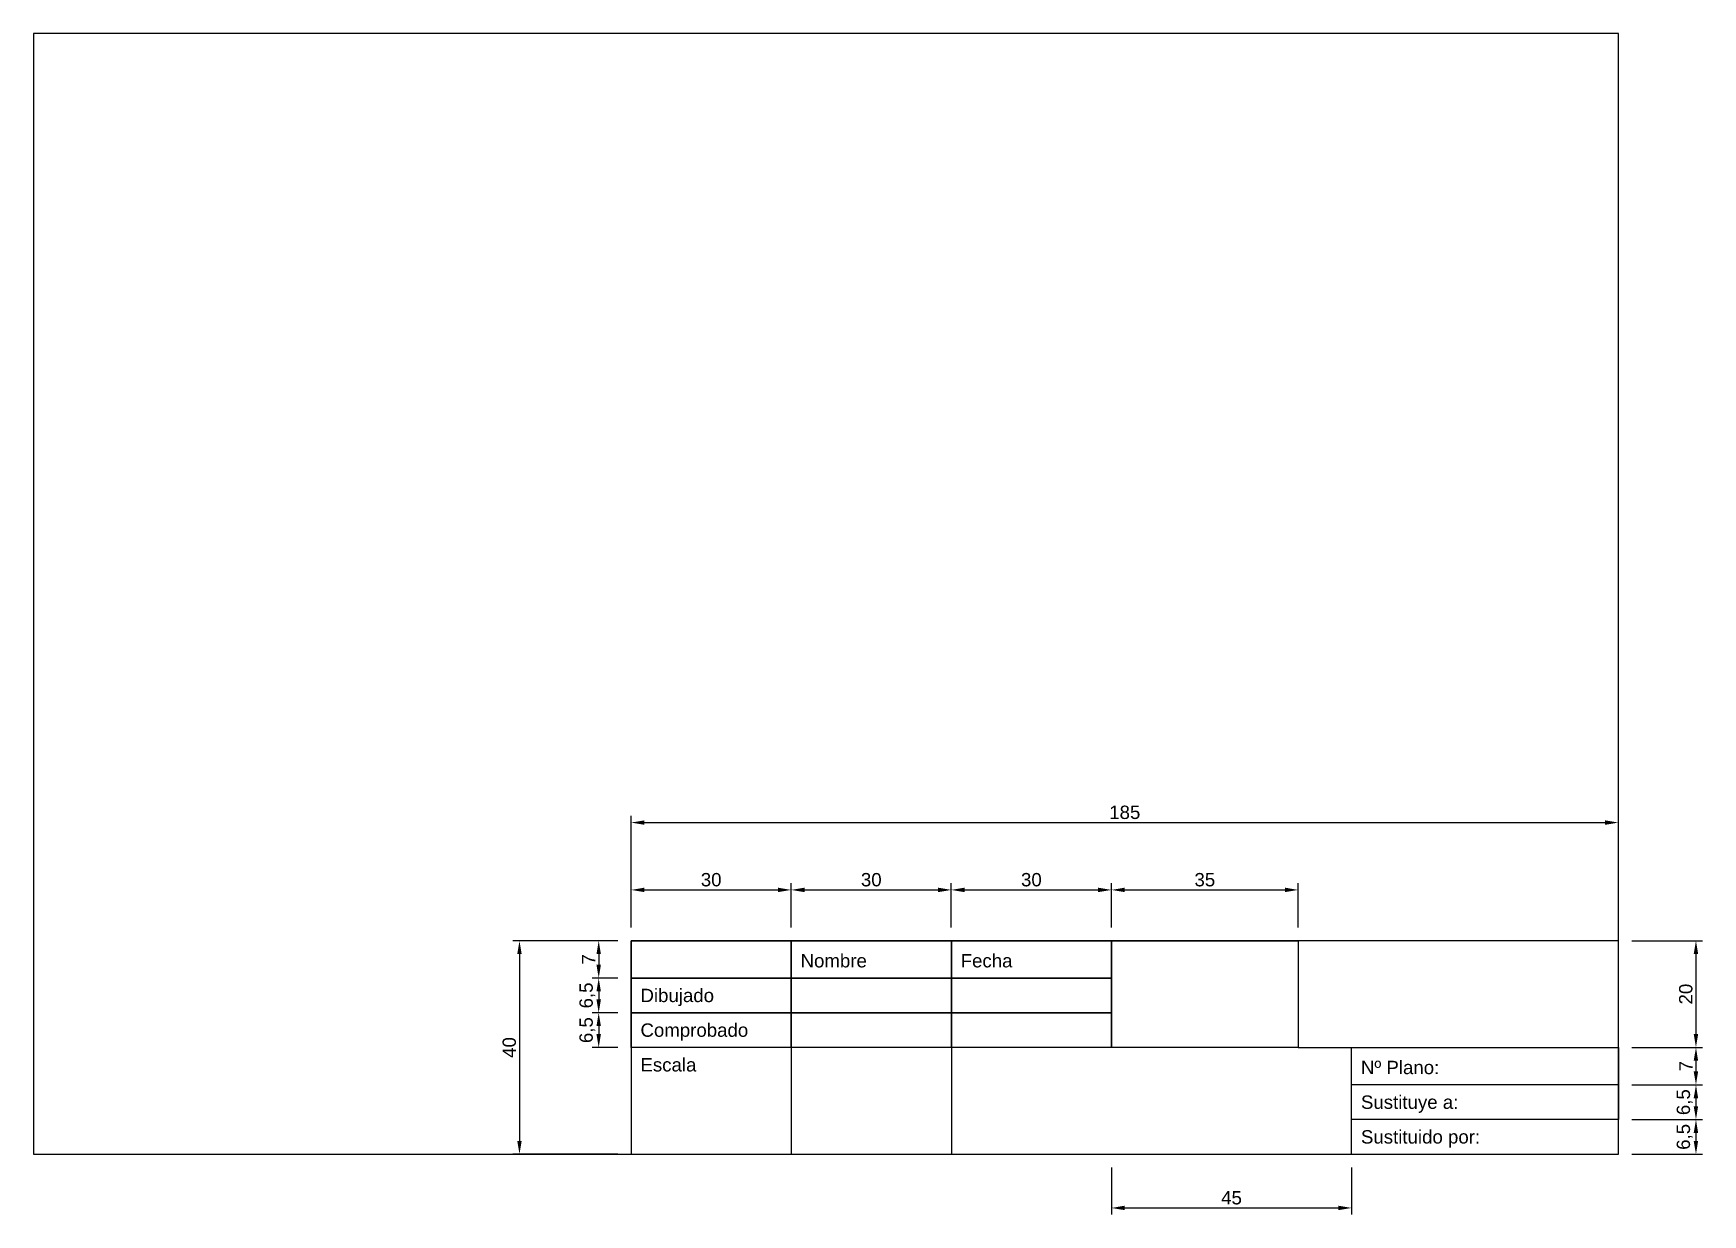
# Model space of a CAD drawing. Header units: millimetres. Extents: x -111 to 201, y -11 to 210.
import ezdxf

# ---------------------------------------------------------------- set-up
doc = ezdxf.new("R2010")
doc.units = ezdxf.units.MM
doc.layers.add('cotas', color=210, linetype='Continuous')
doc.styles.get("Standard").update_dxf_attribs({"font": 'arial.ttf'})
doc.dimstyles.new('ISO-25', dxfattribs={"dimtxt": 2.5, "dimasz": 2.5, "dimexe": 1.25, "dimexo": 2.5, "dimtad": 1, "dimtxsty": 'Standard', "dimcen": 2.5, "dimadec": 0, "dimazin": 0, "dimtfac": 1, "dimtmove": 0, "dimatfit": 3, "dimfxl": 1, "dimarcsym": 0})

# ---------------------------------------------------------------- blocks, each defined once
blk = doc.blocks.new('*D4')
at = {"layer": 'cotas', "color": 0, "lineweight": -2, "transparency": 16777216}
for p, q in [((0.5, 42.85), (0.5, 51.12)), ((30.5, 42.85), (30.5, 51.12)), ((3, 49.87), (28, 49.87))]:
    blk.add_line(p, q, dxfattribs=at)
at = {"layer": 'cotas', "color": 0, "transparency": 16777216}
for points in [[(3, 50.29), (3, 49.45), (0.5, 49.87)], [(28, 50.29), (28, 49.45), (30.5, 49.87)]]:
    blk.add_solid(points, dxfattribs=at)
at = {"layer": 'Defpoints', "color": 0, "transparency": 16777216}
for p in [(30.5, 49.87), (0.5, 40.35), (30.5, 40.35)]:
    blk.add_point(p, dxfattribs=at)
at = {"layer": 'cotas', "color": 0, "transparency": 16777216, "insert": (15.5, 51.77), "char_height": 2.5, "attachment_point": 5}
blk.add_mtext('30', dxfattribs=at)
blk = doc.blocks.new('*D5')
at = {"layer": 'cotas', "color": 0, "lineweight": -2, "transparency": 16777216}
for p, q in [((30.5, 42.85), (30.5, 51.12)), ((60.5, 42.85), (60.5, 51.12)), ((33, 49.87), (58, 49.87))]:
    blk.add_line(p, q, dxfattribs=at)
at = {"layer": 'cotas', "color": 0, "transparency": 16777216}
for points in [[(33, 50.29), (33, 49.45), (30.5, 49.87)], [(58, 50.29), (58, 49.45), (60.5, 49.87)]]:
    blk.add_solid(points, dxfattribs=at)
at = {"layer": 'Defpoints', "color": 0, "transparency": 16777216}
for p in [(60.5, 49.87), (30.5, 40.35), (60.5, 40.35)]:
    blk.add_point(p, dxfattribs=at)
at = {"layer": 'cotas', "color": 0, "transparency": 16777216, "insert": (45.5, 51.77), "char_height": 2.5, "attachment_point": 5}
blk.add_mtext('30', dxfattribs=at)
blk = doc.blocks.new('*D6')
at = {"layer": 'cotas', "color": 0, "lineweight": -2, "transparency": 16777216}
for p, q in [((60.5, 42.85), (60.5, 51.12)), ((90.5, 42.85), (90.5, 51.12)), ((63, 49.87), (88, 49.87))]:
    blk.add_line(p, q, dxfattribs=at)
at = {"layer": 'cotas', "color": 0, "transparency": 16777216}
for points in [[(63, 50.29), (63, 49.45), (60.5, 49.87)], [(88, 50.29), (88, 49.45), (90.5, 49.87)]]:
    blk.add_solid(points, dxfattribs=at)
at = {"layer": 'Defpoints', "color": 0, "transparency": 16777216}
for p in [(90.5, 49.87), (60.5, 40.35), (90.5, 40.35)]:
    blk.add_point(p, dxfattribs=at)
at = {"layer": 'cotas', "color": 0, "transparency": 16777216, "insert": (75.5, 51.77), "char_height": 2.5, "attachment_point": 5}
blk.add_mtext('30', dxfattribs=at)
blk = doc.blocks.new('*D7')
at = {"layer": 'cotas', "color": 0, "lineweight": -2, "transparency": 16777216}
for p, q in [((90.5, 42.85), (90.5, 51.12)), ((125.5, 42.85), (125.5, 51.12)), ((93, 49.87), (123, 49.87))]:
    blk.add_line(p, q, dxfattribs=at)
at = {"layer": 'cotas', "color": 0, "transparency": 16777216}
for points in [[(93, 50.29), (93, 49.45), (90.5, 49.87)], [(123, 50.29), (123, 49.45), (125.5, 49.87)]]:
    blk.add_solid(points, dxfattribs=at)
at = {"layer": 'Defpoints', "color": 0, "transparency": 16777216}
for p in [(125.5, 49.87), (90.5, 40.35), (125.5, 40.35)]:
    blk.add_point(p, dxfattribs=at)
at = {"layer": 'cotas', "color": 0, "transparency": 16777216, "insert": (108, 51.77), "char_height": 2.5, "attachment_point": 5}
blk.add_mtext('35', dxfattribs=at)
blk = doc.blocks.new('*D8')
at = {"layer": 'cotas', "color": 0, "lineweight": -2, "transparency": 16777216}
for p, q in [((0.5, 42.85), (0.5, 63.74)), ((185.5, 42.85), (185.5, 63.74)), ((3, 62.49), (183, 62.49))]:
    blk.add_line(p, q, dxfattribs=at)
at = {"layer": 'cotas', "color": 0, "transparency": 16777216}
for points in [[(3, 62.9), (3, 62.07), (0.5, 62.49)], [(183, 62.9), (183, 62.07), (185.5, 62.49)]]:
    blk.add_solid(points, dxfattribs=at)
at = {"layer": 'Defpoints', "color": 0, "transparency": 16777216}
for p in [(185.5, 62.49), (0.5, 40.35), (185.5, 40.35)]:
    blk.add_point(p, dxfattribs=at)
at = {"layer": 'cotas', "color": 0, "transparency": 16777216, "insert": (93, 64.39), "char_height": 2.5, "attachment_point": 5}
blk.add_mtext('185', dxfattribs=at)
blk = doc.blocks.new('*D9')
at = {"layer": 'cotas', "color": 0, "lineweight": -2, "transparency": 16777216}
for p, q in [((188, 40.35), (201.27, 40.35)), ((200.02, 37.85), (200.02, 22.85)), ((188, 20.35), (201.27, 20.35))]:
    blk.add_line(p, q, dxfattribs=at)
at = {"layer": 'cotas', "color": 0, "transparency": 16777216}
for points in [[(199.6, 37.85), (200.43, 37.85), (200.02, 40.35)], [(199.6, 22.85), (200.43, 22.85), (200.02, 20.35)]]:
    blk.add_solid(points, dxfattribs=at)
at = {"layer": 'Defpoints', "color": 0, "transparency": 16777216}
for p in [(185.5, 40.35), (185.5, 20.35), (200.02, 20.35)]:
    blk.add_point(p, dxfattribs=at)
at = {"layer": 'cotas', "color": 0, "transparency": 16777216, "insert": (198.12, 30.35), "char_height": 2.5, "attachment_point": 5, "rotation": 90}
blk.add_mtext('20', dxfattribs=at)
blk = doc.blocks.new('*D10')
at = {"layer": 'cotas', "color": 0, "lineweight": -2, "transparency": 16777216}
for p, q in [((188, 20.35), (201.27, 20.35)), ((200.02, 17.85), (200.02, 15.85)), ((188, 13.35), (201.27, 13.35))]:
    blk.add_line(p, q, dxfattribs=at)
at = {"layer": 'cotas', "color": 0, "transparency": 16777216}
for points in [[(199.6, 17.85), (200.43, 17.85), (200.02, 20.35)], [(199.6, 15.85), (200.43, 15.85), (200.02, 13.35)]]:
    blk.add_solid(points, dxfattribs=at)
at = {"layer": 'Defpoints', "color": 0, "transparency": 16777216}
for p in [(185.5, 20.35), (185.5, 13.35), (200.02, 13.35)]:
    blk.add_point(p, dxfattribs=at)
at = {"layer": 'cotas', "color": 0, "transparency": 16777216, "insert": (198.14, 16.85), "char_height": 2.5, "attachment_point": 5, "rotation": 90}
blk.add_mtext('7', dxfattribs=at)
blk = doc.blocks.new('*D11')
at = {"layer": 'cotas', "color": 0, "lineweight": -2, "transparency": 16777216}
for p, q in [((188, 13.35), (201.27, 13.35)), ((200.02, 10.85), (200.02, 9.35)), ((188, 6.85), (201.27, 6.85))]:
    blk.add_line(p, q, dxfattribs=at)
at = {"layer": 'cotas', "color": 0, "transparency": 16777216}
for points in [[(199.6, 10.85), (200.43, 10.85), (200.02, 13.35)], [(199.6, 9.35), (200.43, 9.35), (200.02, 6.85)]]:
    blk.add_solid(points, dxfattribs=at)
at = {"layer": 'Defpoints', "color": 0, "transparency": 16777216}
for p in [(185.5, 13.35), (185.5, 6.85), (200.02, 6.85)]:
    blk.add_point(p, dxfattribs=at)
at = {"layer": 'cotas', "color": 0, "transparency": 16777216, "insert": (197.89, 10.1), "char_height": 2.5, "attachment_point": 5, "rotation": 90}
blk.add_mtext('6,5', dxfattribs=at)
blk = doc.blocks.new('*D12')
at = {"layer": 'cotas', "color": 0, "lineweight": -2, "transparency": 16777216}
for p, q in [((188, 6.85), (201.27, 6.85)), ((200.02, 4.35), (200.02, 2.85)), ((188, 0.35), (201.27, 0.35))]:
    blk.add_line(p, q, dxfattribs=at)
at = {"layer": 'cotas', "color": 0, "transparency": 16777216}
for points in [[(199.6, 4.35), (200.43, 4.35), (200.02, 6.85)], [(199.6, 2.85), (200.43, 2.85), (200.02, 0.35)]]:
    blk.add_solid(points, dxfattribs=at)
at = {"layer": 'Defpoints', "color": 0, "transparency": 16777216}
for p in [(185.5, 6.85), (185.5, 0.35), (200.02, 0.35)]:
    blk.add_point(p, dxfattribs=at)
at = {"layer": 'cotas', "color": 0, "transparency": 16777216, "insert": (197.89, 3.6), "char_height": 2.5, "attachment_point": 5, "rotation": 90}
blk.add_mtext('6,5', dxfattribs=at)
blk = doc.blocks.new('*D13')
at = {"layer": 'cotas', "color": 0, "lineweight": -2, "transparency": 16777216}
for p, q in [((-2, 40.35), (-6.82, 40.35)), ((-5.57, 37.85), (-5.57, 35.85)), ((-2, 33.35), (-6.82, 33.35))]:
    blk.add_line(p, q, dxfattribs=at)
at = {"layer": 'cotas', "color": 0, "transparency": 16777216}
for points in [[(-5.99, 37.85), (-5.16, 37.85), (-5.57, 40.35)], [(-5.99, 35.85), (-5.16, 35.85), (-5.57, 33.35)]]:
    blk.add_solid(points, dxfattribs=at)
at = {"layer": 'Defpoints', "color": 0, "transparency": 16777216}
for p in [(0.5, 40.35), (-5.57, 33.35), (0.5, 33.35)]:
    blk.add_point(p, dxfattribs=at)
at = {"layer": 'cotas', "color": 0, "transparency": 16777216, "insert": (-7.45, 36.85), "char_height": 2.5, "attachment_point": 5, "rotation": 90}
blk.add_mtext('7', dxfattribs=at)
blk = doc.blocks.new('*D14')
at = {"layer": 'cotas', "color": 0, "lineweight": -2, "transparency": 16777216}
for p, q in [((-2, 33.35), (-6.82, 33.35)), ((-5.57, 30.85), (-5.57, 29.35)), ((-2, 26.85), (-6.82, 26.85))]:
    blk.add_line(p, q, dxfattribs=at)
at = {"layer": 'cotas', "color": 0, "transparency": 16777216}
for points in [[(-5.99, 30.85), (-5.16, 30.85), (-5.57, 33.35)], [(-5.99, 29.35), (-5.16, 29.35), (-5.57, 26.85)]]:
    blk.add_solid(points, dxfattribs=at)
at = {"layer": 'Defpoints', "color": 0, "transparency": 16777216}
for p in [(0.5, 33.35), (-5.57, 26.85), (0.5, 26.85)]:
    blk.add_point(p, dxfattribs=at)
at = {"layer": 'cotas', "color": 0, "transparency": 16777216, "insert": (-7.7, 30.1), "char_height": 2.5, "attachment_point": 5, "rotation": 90}
blk.add_mtext('6,5', dxfattribs=at)
blk = doc.blocks.new('*D15')
at = {"layer": 'cotas', "color": 0, "lineweight": -2, "transparency": 16777216}
for p, q in [((-2, 26.85), (-6.82, 26.85)), ((-5.57, 24.35), (-5.57, 22.85)), ((-2, 20.35), (-6.82, 20.35))]:
    blk.add_line(p, q, dxfattribs=at)
at = {"layer": 'cotas', "color": 0, "transparency": 16777216}
for points in [[(-5.99, 24.35), (-5.16, 24.35), (-5.57, 26.85)], [(-5.99, 22.85), (-5.16, 22.85), (-5.57, 20.35)]]:
    blk.add_solid(points, dxfattribs=at)
at = {"layer": 'Defpoints', "color": 0, "transparency": 16777216}
for p in [(0.5, 26.85), (-5.57, 20.35), (0.5, 20.35)]:
    blk.add_point(p, dxfattribs=at)
at = {"layer": 'cotas', "color": 0, "transparency": 16777216, "insert": (-7.7, 23.6), "char_height": 2.5, "attachment_point": 5, "rotation": 90}
blk.add_mtext('6,5', dxfattribs=at)
blk = doc.blocks.new('*D16')
at = {"layer": 'cotas', "color": 0, "lineweight": -2, "transparency": 16777216}
for p, q in [((-2, 40.35), (-21.67, 40.35)), ((-20.42, 37.85), (-20.42, 2.85)), ((-2, 0.35), (-21.67, 0.35))]:
    blk.add_line(p, q, dxfattribs=at)
at = {"layer": 'cotas', "color": 0, "transparency": 16777216}
for points in [[(-20.83, 37.85), (-20, 37.85), (-20.42, 40.35)], [(-20.83, 2.85), (-20, 2.85), (-20.42, 0.35)]]:
    blk.add_solid(points, dxfattribs=at)
at = {"layer": 'Defpoints', "color": 0, "transparency": 16777216}
for p in [(0.5, 40.35), (-20.42, 0.35), (0.5, 0.35)]:
    blk.add_point(p, dxfattribs=at)
at = {"layer": 'cotas', "color": 0, "transparency": 16777216, "insert": (-22.32, 20.35), "char_height": 2.5, "attachment_point": 5, "rotation": 90}
blk.add_mtext('40', dxfattribs=at)
blk = doc.blocks.new('*D17')
at = {"layer": 'cotas', "color": 0, "lineweight": -2, "transparency": 16777216}
for p, q in [((90.5, -2.15), (90.5, -10.97)), ((135.5, -2.15), (135.5, -10.97)), ((93, -9.72), (133, -9.72))]:
    blk.add_line(p, q, dxfattribs=at)
at = {"layer": 'cotas', "color": 0, "transparency": 16777216}
for points in [[(93, -9.3), (93, -10.13), (90.5, -9.72)], [(133, -9.3), (133, -10.13), (135.5, -9.72)]]:
    blk.add_solid(points, dxfattribs=at)
at = {"layer": 'Defpoints', "color": 0, "transparency": 16777216}
for p in [(90.5, 0.35), (135.5, 0.35), (135.5, -9.72)]:
    blk.add_point(p, dxfattribs=at)
at = {"layer": 'cotas', "color": 0, "transparency": 16777216, "insert": (113, -7.82), "char_height": 2.5, "attachment_point": 5}
blk.add_mtext('45', dxfattribs=at)

msp = doc.modelspace()

# ---------------------------------------------------------------- linework, layer by layer
for p, q in [((30.504, 20.351), (30.504, 0.351)), ((60.504, 20.351), (60.504, 0.351)), ((125.504, 20.351), (185.504, 20.351)), ((135.504, 0.351), (135.504, 20.351)), ((185.504, 20.351), (185.504, 13.351)), ((185.504, 13.351), (135.504, 13.351)), ((185.504, 13.351), (185.504, 6.851)), ((185.504, 6.851), (135.504, 6.851)), ((90.504, 0.351), (135.504, 0.351))]:
    msp.add_line(p, q)
for points in [[(-111.496, 0.351), (185.504, 0.351), (185.504, 210.351), (-111.496, 210.351)], [(0.504, 0.351), (185.504, 0.351), (185.504, 40.351), (0.504, 40.351)], [(0.504, 40.351), (30.504, 40.351), (30.504, 33.351), (0.504, 33.351)], [(30.504, 40.351), (60.504, 40.351), (60.504, 33.351), (30.504, 33.351)], [(60.504, 40.351), (90.504, 40.351), (90.504, 33.351), (60.504, 33.351)], [(90.504, 40.351), (125.504, 40.351), (125.504, 20.351), (90.504, 20.351)], [(0.504, 33.351), (30.504, 33.351), (30.504, 26.851), (0.504, 26.851)], [(30.504, 33.351), (60.504, 33.351), (60.504, 26.851), (30.504, 26.851)], [(60.504, 33.351), (90.504, 33.351), (90.504, 26.851), (60.504, 26.851)], [(0.504, 26.851), (30.504, 26.851), (30.504, 20.351), (0.504, 20.351)], [(30.504, 26.851), (60.504, 26.851), (60.504, 20.351), (30.504, 20.351)], [(60.504, 26.851), (90.504, 26.851), (90.504, 20.351), (60.504, 20.351)]]:
    msp.add_lwpolyline(points, close=True)

# ---------------------------------------------------------------- texts
for s, p in [('Nombre', (32.253, 35.351)), ('Fecha', (62.253, 35.351)), ('Dibujado', (2.253, 28.851)), ('Comprobado', (2.253, 22.351)), ('Escala', (2.253, 15.851)), ('Nº Plano:', (137.253, 15.351)), ('Sustituye a:', (137.253, 8.851)), ('Sustituido por:', (137.253, 2.351))]:
    msp.add_text(s, height=2.5).set_placement(p)

# ---------------------------------------------------------------- dimensions: what is measured, and where the dimension line sits
at = {"layer": 'cotas'}
for base, p1, p2, picture, middle in [((185.504, 62.488), (0.504, 40.351), (185.504, 40.351), '*D8', (93.004, 64.39)), ((30.504, 49.869), (0.504, 40.351), (30.504, 40.351), '*D4', (15.504, 51.771)), ((60.504, 49.869), (30.504, 40.351), (60.504, 40.351), '*D5', (45.504, 51.771)), ((90.504, 49.869), (60.504, 40.351), (90.504, 40.351), '*D6', (75.504, 51.771)), ((125.504, 49.869), (90.504, 40.351), (125.504, 40.351), '*D7', (108.004, 51.771)), ((135.504, -9.716), (90.504, 0.351), (135.504, 0.351), '*D17', (113.004, -7.82))]:
    dim = msp.add_linear_dim(base=base, p1=p1, p2=p2, dimstyle='ISO-25', dxfattribs=at)
    dim.commit()
    dim.dimension.update_dxf_attribs({"geometry": picture, "text_midpoint": middle})
for base, p1, p2, picture, middle in [((-20.416, 0.351), (0.504, 40.351), (0.504, 0.351), '*D16', (-22.317, 20.351)), ((-5.573, 33.351), (0.504, 40.351), (0.504, 33.351), '*D13', (-7.448, 36.851)), ((200.018, 20.351), (185.504, 40.351), (185.504, 20.351), '*D9', (198.116, 30.351)), ((-5.573, 26.851), (0.504, 33.351), (0.504, 26.851), '*D14', (-7.701, 30.101)), ((-5.573, 20.351), (0.504, 26.851), (0.504, 20.351), '*D15', (-7.701, 23.601)), ((200.018, 13.351), (185.504, 20.351), (185.504, 13.351), '*D10', (198.143, 16.851)), ((200.018, 6.851), (185.504, 13.351), (185.504, 6.851), '*D11', (197.89, 10.101)), ((200.018, 0.351), (185.504, 6.851), (185.504, 0.351), '*D12', (197.89, 3.601))]:
    dim = msp.add_linear_dim(base=base, p1=p1, p2=p2, angle=90, dimstyle='ISO-25', dxfattribs=at)
    dim.commit()
    dim.dimension.update_dxf_attribs({"geometry": picture, "text_midpoint": middle})

doc.saveas('drawing.dxf')
